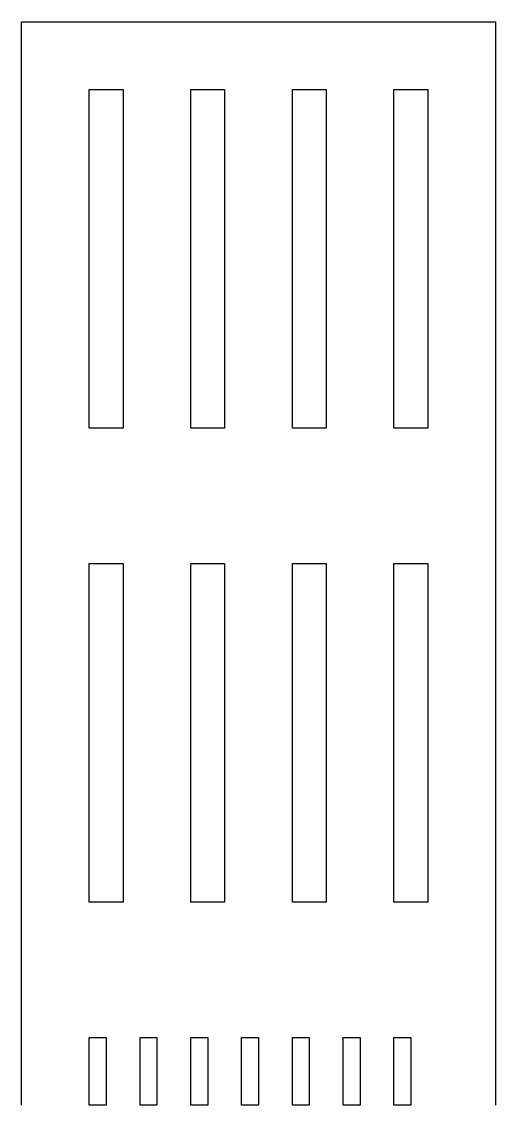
# Model space of a CAD drawing. Header units: inches. Extents: x 0 to 14, y 0 to 32.
import ezdxf

# ---------------------------------------------------------------- set-up
doc = ezdxf.new("R2010")
doc.units = ezdxf.units.IN
doc.header["$MEASUREMENT"] = 0

msp = doc.modelspace()

# ---------------------------------------------------------------- linework, layer by layer
for p, q in [((0, 0), (0, 32)), ((0, 32), (14, 32)), ((14, 32), (14, 0)), ((2, 20), (2, 30)), ((2, 30), (3, 30)), ((3, 30), (3, 20)), ((5, 20), (5, 30)), ((5, 30), (6, 30)), ((6, 30), (6, 20)), ((8, 20), (8, 30)), ((8, 30), (9, 30)), ((9, 30), (9, 20)), ((11, 20), (11, 30)), ((11, 30), (12, 30)), ((12, 30), (12, 20)), ((3, 20), (2, 20)), ((6, 20), (5, 20)), ((9, 20), (8, 20)), ((12, 20), (11, 20)), ((2, 6), (2, 16)), ((2, 16), (3, 16)), ((3, 16), (3, 6)), ((5, 6), (5, 16)), ((5, 16), (6, 16)), ((6, 16), (6, 6)), ((8, 6), (8, 16)), ((8, 16), (9, 16)), ((9, 16), (9, 6)), ((11, 6), (11, 16)), ((11, 16), (12, 16)), ((12, 16), (12, 6)), ((3, 6), (2, 6)), ((6, 6), (5, 6)), ((9, 6), (8, 6)), ((12, 6), (11, 6)), ((2, 0), (2, 2)), ((2, 2), (2.5, 2)), ((2.5, 2), (2.5, 0)), ((3.5, 0), (3.5, 2)), ((3.5, 2), (4, 2)), ((4, 2), (4, 0)), ((5, 0), (5, 2)), ((5, 2), (5.5, 2)), ((5.5, 2), (5.5, 0)), ((6.5, 0), (6.5, 2)), ((6.5, 2), (7, 2)), ((7, 2), (7, 0)), ((8, 0), (8, 2)), ((8, 2), (8.5, 2)), ((8.5, 2), (8.5, 0)), ((9.5, 0), (9.5, 2)), ((9.5, 2), (10, 2)), ((10, 2), (10, 0)), ((11, 0), (11, 2)), ((11, 2), (11.5, 2)), ((11.5, 2), (11.5, 0)), ((2.5, 0), (2, 0)), ((4, 0), (3.5, 0)), ((5.5, 0), (5, 0)), ((7, 0), (6.5, 0)), ((8.5, 0), (8, 0)), ((10, 0), (9.5, 0)), ((11.5, 0), (11, 0))]:
    msp.add_line(p, q)

doc.saveas('drawing.dxf')
